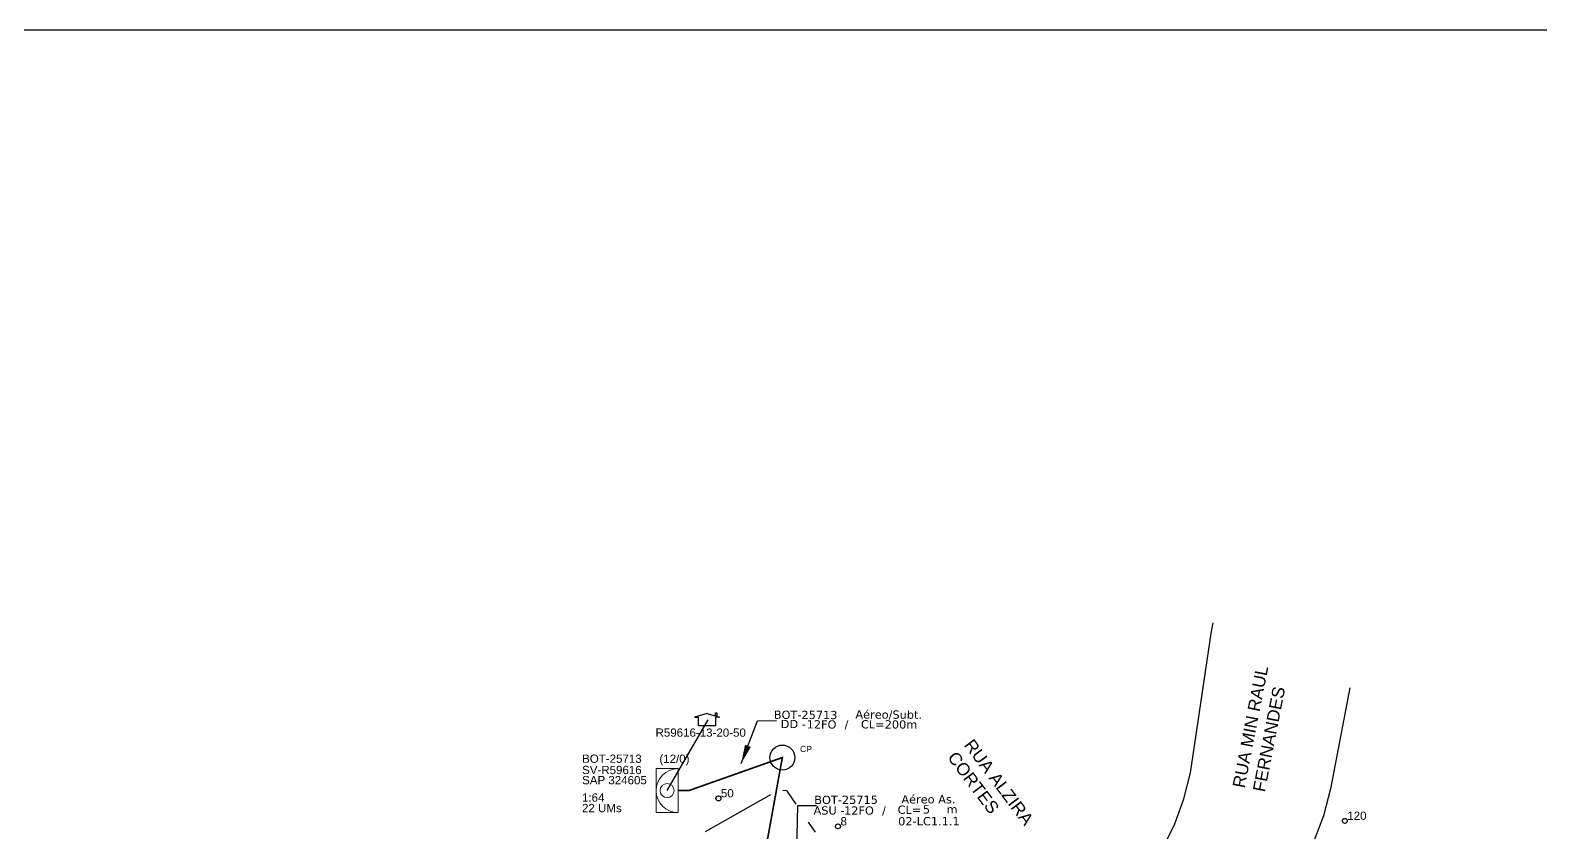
# Model space of a CAD drawing. Extents: x -89 to 1703, y 705 to 1299.
# Drawn here: x 389.9 to 629.2, y 1171.9 to 1299 of the extents above; entities that cross this region are included whole.
import ezdxf
from ezdxf.enums import TextEntityAlignment as Align

# ---------------------------------------------------------------- set-up
doc = ezdxf.new("R2010")
doc.units = 0
for name, color, linetype, lineweight in [("20.0-LEGENDA DOS CDO'S", 1, 'Continuous', 0), ('20.1-CDO_INTERIOR', 1, 'Continuous', 0), ('Numeração', 98, 'Continuous', 0), ('Segmento Logradouro Texto', 7, 'Continuous', 0)]:
    doc.layers.add(name, color=color, linetype=linetype, lineweight=lineweight)
for name, color, linetype in [('CAP a instalar', 1, 'Continuous'), ('label_cabos', 7, 'Continuous'), ('Legenda', 1, 'Continuous'), ('locais', 7, 'Continuous'), ('locais legendas', 7, 'Continuous'), ('Numeração Texto', 34, 'Continuous'), ('QUADRA', 7, 'Continuous'), ('surveys', 7, 'Continuous'), ('surveys legendas', 7, 'Continuous')]:
    doc.layers.add(name, color=color, linetype=linetype)
doc.layers.add('DROP DE CLIENTE', color=140, linetype='Continuous', plot=False)
doc.layers.add('EXTRA', color=50, linetype='Continuous', plot=False)
doc.styles.add('ARIAL', font='arial.ttf')
doc.styles.add('DIGICADE', font='arial.ttf')
doc.styles.add('siredit', font='verdana.ttf')
doc.styles.get("Standard").update_dxf_attribs({"font": 'arial.ttf'})
doc.dimstyles.new('CC', dxfattribs={"dimtxt": 1, "dimasz": 2, "dimexe": 0.18, "dimexo": 0.0625, "dimgap": 0.09, "dimtad": 0, "dimdec": 0, "dimrnd": 1, "dimzin": 0, "dimdsep": 46, "dimtxsty": 'siredit', "dimblk": 'NONE', "dimcen": 0, "dimse1": 1, "dimse2": 1, "dimsd1": 1, "dimsd2": 1, "dimclrt": 7, "dimadec": 0, "dimazin": 0, "dimtfac": 1, "dimtdec": 0, "dimtofl": 0, "dimtmove": 0, "dimatfit": 3, "dimfxl": 0, "dimtolj": 1, "dimtzin": 0, "dimarcsym": 0})

# ---------------------------------------------------------------- blocks, each defined once
blk = doc.blocks.new('SURVEY_SURVEY')
for p, q in [((0, 0.0000152), (-0.0000151, 0.0000108)), ((-0.0000151, 0.0000108), (-0.0000104, 0.0000108)), ((-0.0000103, 0), (-0.0000103, 0.0000108)), ((0.0000103, 0), (-0.0000103, 0)), ((0, 0.0000152), (0.0000151, 0.0000108)), ((0.0000101, 0.0000159), (0.0000117, 0.0000159)), ((0.0000101, 0.0000123), (0.0000101, 0.0000159)), ((0.0000151, 0.0000108), (0.0000103, 0.0000108)), ((0.0000103, 0.0000108), (0.0000103, 0)), ((0.0000117, 0.0000159), (0.0000117, 0.0000119))]:
    blk.add_line(p, q)
blk = doc.blocks.new('MANHOLE_MS')
at = {"linetype": 'Continuous'}
blk.add_circle((0, 0), 0.0000101, dxfattribs=at)
blk = doc.blocks.new('LEGENDA DOS CABOS')
at = {"layer": 'EXTRA', "color": 0, "style": 'siredit'}
for tag, p in [('ID', (4.6, 0.97)), ('XX', (9.03, 0.97))]:
    blk.add_attdef(tag, text='', height=0.48, rotation=359.69, dxfattribs=at).set_placement(p, align=Align.MIDDLE_CENTER)
at = {"layer": 'Legenda', "color": 0, "style": 'siredit'}
for tag, p in [('TIPO_CABO', (1.31, 0)), ('CABO', (4.69, -0.05)), ('/', (6.81, -0.05)), ('METROS', (10.03, -0.05))]:
    blk.add_attdef(tag, text='', height=0.8, rotation=359.69, dxfattribs=at).set_placement(p, align=Align.MIDDLE_CENTER)
blk = doc.blocks.new('_None')
blk = doc.blocks.new('Inst CB AS CFOA-SM-ASU-120-S-12')
at = {"layer": 'label_cabos', "color": 0, "style": 'siredit'}
for tag, flags, p in [('ID_ATIVIDADE', 3, (1.31, 2.67)), ('FATOR', 1, (11.56, 2.55))]:
    blk.add_attdef(tag, text='', height=1, rotation=359.69, dxfattribs=dict(at, flags=flags)).set_placement(p, align=Align.MIDDLE_CENTER)
for tag, p in [('TIPO_CABO', (1.26, 0)), ('DESTINO_CABO', (3.13, 1.26)), ('CABO', (4.69, -0.05)), ('/', (7.71, -0.05)), ('LANCE', (10.81, 0)), ('TIPO_CABO', (13.11, 1.24)), ('UND', (15.96, 0)), ('FID', (13.15, -1.41))]:
    blk.add_attdef(tag, text='', height=1, rotation=359.69, dxfattribs=at).set_placement(p, align=Align.MIDDLE_CENTER)
blk.add_attdef('QTDE', (12.43, -0.47), '', height=1, rotation=359.69, dxfattribs=at)

msp = doc.modelspace()

# ---------------------------------------------------------------- linework, layer by layer
msp.add_lwpolyline([(-89.32, 705.02), (749.25, 705.02), (749.25, 1299.02), (-89.32, 1299.02), (-89.32, 705.02)])
at = {"layer": '20.1-CDO_INTERIOR', "color": 1, "lineweight": 18}
msp.add_lwpolyline([(489.1, 1175.13), (489.09, 1182.08), (492.57, 1182.08), (492.57, 1175.14)], close=True, dxfattribs=at)
msp.add_circle((490.83, 1178.61), 1.11, dxfattribs=at)
msp.add_arc((492.57, 1178.61), 3.47, 90.0276, 270.0276, dxfattribs=at)
at = {"layer": 'CAP a instalar', "color": 1, "ltscale": 50, "const_width": 0.261}
msp.add_lwpolyline([(522.77, 1136.39), (505.28, 1162.84), (509.09, 1183.84), (494.28, 1178.61), (492.57, 1178.61)], dxfattribs=at)
at = {"layer": 'DROP DE CLIENTE'}
msp.add_lwpolyline([(490.83, 1178.62), (497.36, 1189.81)], dxfattribs=at)
at = {"layer": 'Numeração'}
for centre in [(498.97, 1177.37), (517.91, 1172.94), (598.2, 1173.81)]:
    msp.add_circle(centre, 0.392, dxfattribs=at)
at = {"layer": 'Numeração Texto'}
for centre in [(498.97, 1177.37), (517.91, 1172.94), (598.2, 1173.81)]:
    msp.add_circle(centre, 0.392, dxfattribs=at)
at = {"layer": 'QUADRA'}
for points in [[(548.79, 1152.94), (552.29, 1155.23), (562.82, 1162.39), (565.04, 1164.3), (567.66, 1167.15), (569.36, 1169.47), (571.25, 1173.32), (572.71, 1177.32), (573.75, 1181.44), (577.05, 1203.51), (577.34, 1205.2)], [(598.99, 1194.86), (595.95, 1178.89), (594.8, 1174.59), (592.77, 1169.25), (590.14, 1164.13), (586.96, 1159.29), (583.23, 1154.77), (579.03, 1150.65), (574.39, 1146.96), (567.79, 1140.81), (567.79, 1140.81)], [(496.91, 1172.13), (507.29, 1177.99)], [(509.16, 1178.67), (509.74, 1178.63), (511.24, 1176.45)], [(513.19, 1173.6), (514.27, 1172.03)]]:
    msp.add_lwpolyline(points, dxfattribs=at)

# ---------------------------------------------------------------- block references
at = {"layer": 'label_cabos', "color": 0, "lineweight": 0}
ref = msp.add_blockref('LEGENDA DOS CABOS', (507.24, 1188.47), dxfattribs=dict(at, xscale=1.30718954248366, yscale=1.30718954248366, zscale=1.30718954248366))
ref.add_attrib('ID', 'BOT-25713', dxfattribs={"color": 0, "height": 1.307, "rotation": 359.69, "style": 'siredit'}).set_placement((512.78, 1190.6), align=Align.MIDDLE_CENTER)
ref.add_attrib('CABO', '12FO', dxfattribs={"color": 0, "height": 1.307, "rotation": 359.69, "style": 'siredit'}).set_placement((515.3, 1189.09), align=Align.MIDDLE_CENTER)
ref.add_attrib('METROS', 'CL=200m', dxfattribs={"color": 0, "height": 1.307, "rotation": 359.69, "style": 'siredit'}).set_placement((526.01, 1189.09), align=Align.MIDDLE_CENTER)
ref.add_attrib('XX', 'Aéreo/Subt.', dxfattribs={"color": 0, "height": 1.3072, "rotation": 359.69, "style": 'siredit'}).set_placement((525.94, 1190.65), align=Align.MIDDLE_CENTER)
ref.add_attrib('/', '/', dxfattribs={"color": 0, "height": 1.31, "rotation": 359.69, "style": 'siredit'}).set_placement((519.25, 1189.09), align=Align.MIDDLE_CENTER)
ref.add_attrib('TIPO_CABO', 'DD -', dxfattribs={"color": 0, "height": 1.307, "rotation": 359.69, "style": 'siredit'}).set_placement((510.82, 1189.15), align=Align.MIDDLE_CENTER)
at = {"layer": 'label_cabos'}
ref = msp.add_blockref('Inst CB AS CFOA-SM-ASU-120-S-12', (515.11, 1175.47), dxfattribs=dict(at, xscale=1.307189542509559, yscale=1.30718954248366, zscale=1.30718954248366, rotation=0.4634636983034905))
ref.add_attrib('DESTINO_CABO', 'BOT-25715', dxfattribs={"color": 0, "height": 1.307, "rotation": 0.1535, "style": 'siredit'}).set_placement((519.19, 1177.15), align=Align.MIDDLE_CENTER)
ref.add_attrib('TIPO_CABO', 'Aéreo As.', dxfattribs={"color": 0, "height": 1.307, "rotation": 0.1535, "style": 'siredit'}).set_placement((532.23, 1177.23), align=Align.MIDDLE_CENTER)
ref.add_attrib('CABO', '12FO', dxfattribs={"color": 0, "height": 1.307, "rotation": 0.1535, "style": 'siredit'}).set_placement((521.23, 1175.45), align=Align.MIDDLE_CENTER)
ref.add_attrib('/', '/', dxfattribs={"color": 0, "height": 1.31, "rotation": 0.1535, "style": 'siredit'}).set_placement((525.19, 1175.48), align=Align.MIDDLE_CENTER)
ref.add_attrib('TIPO_CABO', 'ASU - ', dxfattribs={"color": 0, "height": 1.307, "rotation": 0.1535, "style": 'siredit'}).set_placement((516.76, 1175.47), align=Align.MIDDLE_CENTER)
ref.add_attrib('FID', '02-LC1.1.1', dxfattribs={"color": 0, "height": 1.307, "rotation": 0.1535, "style": 'siredit'}).set_placement((532.31, 1173.76), align=Align.MIDDLE_CENTER)
ref.add_attrib('LANCE', 'CL=', dxfattribs={"color": 0, "height": 1.307, "rotation": 0.1535, "style": 'siredit'}).set_placement((529.23, 1175.58), align=Align.MIDDLE_CENTER)
ref.add_attrib('QTDE', '5', (531.36, 1174.98), dxfattribs={"color": 0, "height": 1.31, "rotation": 0.1535, "style": 'siredit'})
ref.add_attrib('UND', 'm', dxfattribs={"color": 0, "height": 1.31, "rotation": 0.1535, "style": 'siredit'}).set_placement((535.97, 1175.64), align=Align.MIDDLE_CENTER)
at = {"layer": 'locais', "color": 30, "xscale": 196078.431372549, "yscale": 196078.431372549, "zscale": 196078.431372549}
msp.add_blockref('MANHOLE_MS', (509.1, 1183.84), dxfattribs=at)
at = {"layer": 'surveys', "color": 255, "xscale": 130718.954248366, "yscale": 130718.954248366, "zscale": 130718.954248366}
msp.add_blockref('SURVEY_SURVEY', (497.17, 1188.84), dxfattribs=at)

# ---------------------------------------------------------------- texts
at = {"layer": "20.0-LEGENDA DOS CDO'S", "color": 1, "style": 'ARIAL'}
for s, p in [('SV-R59616', (477.37, 1181.22)), ('BOT-25713', (477.37, 1183.01)), ('SAP 324605', (477.37, 1179.61)), ('1:64', (477.35, 1176.85)), ('22 UMs', (477.35, 1175.19))]:
    msp.add_text(s, height=1.307, rotation=359.9724, dxfattribs=at).set_placement(p)
msp.add_text('        (12/0)', height=1.3072, rotation=359.9724, dxfattribs=at).set_placement((489.97, 1183), align=Align.CENTER)
at = {"layer": 'locais legendas', "color": 5}
msp.add_text('CP', height=0.98, dxfattribs=at).set_placement((511.89, 1184.71))
at = {"layer": 'Numeração Texto', "linetype": 'Continuous', "char_height": 1.3072, "attachment_point": 1, "style": 'DIGICADE'}
for s, insert, width in [('\\fArial|b0|i0|c0|p34;\\W1.0000000000;\\T1.0000000000;\\o\\l50', (499.36, 1178.84), 2.4628), ('\\fArial|b0|i0|c0|p34;\\W1.0000000000;\\T1.0000000000;\\o\\l50', (499.36, 1178.84), 2.4628), ('\\fArial|b0|i0|c0|p34;\\W1.0000000000;\\T1.0000000000;\\o\\l120', (598.59, 1175.28), 3.3554), ('\\fArial|b0|i0|c0|p34;\\W1.0000000000;\\T1.0000000000;\\o\\l120', (598.59, 1175.28), 3.3554), ('\\fArial|b0|i0|c0|p34;\\W1.0000000000;\\T1.0000000000;\\o\\l8', (518.3, 1174.4), 1.449), ('\\fArial|b0|i0|c0|p34;\\W1.0000000000;\\T1.0000000000;\\o\\l8', (518.3, 1174.4), 1.449)]:
    msp.add_mtext(s, dxfattribs=dict(at, insert=insert, width=width))
at = {"layer": 'Segmento Logradouro Texto', "linetype": 'Continuous', "char_height": 1.9608, "attachment_point": 1, "style": 'DIGICADE'}
for s, insert, width, rotation in [('\\fArial|b0|i0|c0|p34;\\W1.0000000000;\\T1.0000000000;\\o\\lRUA MIN RAUL FERNANDES', (580.39, 1179.28), 25.2227, 78.9075), ('\\fArial|b0|i0|c0|p34;\\W1.0000000000;\\T1.0000000000;\\o\\lRUA ALZIRA CORTES', (539.34, 1186.98), 19.2369, 306.9205)]:
    msp.add_mtext(s, dxfattribs=dict(at, insert=insert, width=width, rotation=rotation))
at = {"layer": 'surveys legendas', "color": 0}
msp.add_text('R59616-13-20-50', height=1.3072, dxfattribs=at).set_placement((489, 1187.14))

# ---------------------------------------------------------------- leaders
at = {"layer": 'label_cabos'}
for points in [[(502.56, 1182.89), (505.18, 1189.68), (508.18, 1189.7)], [(511.23, 1161.71), (511.52, 1176.24), (514.52, 1176.26)]]:
    msp.add_leader(points, dimstyle='CC', override={"dimasz": 3, "dimgap": 0.09, "dimtad": 0}, dxfattribs=at)

doc.saveas('drawing.dxf')
